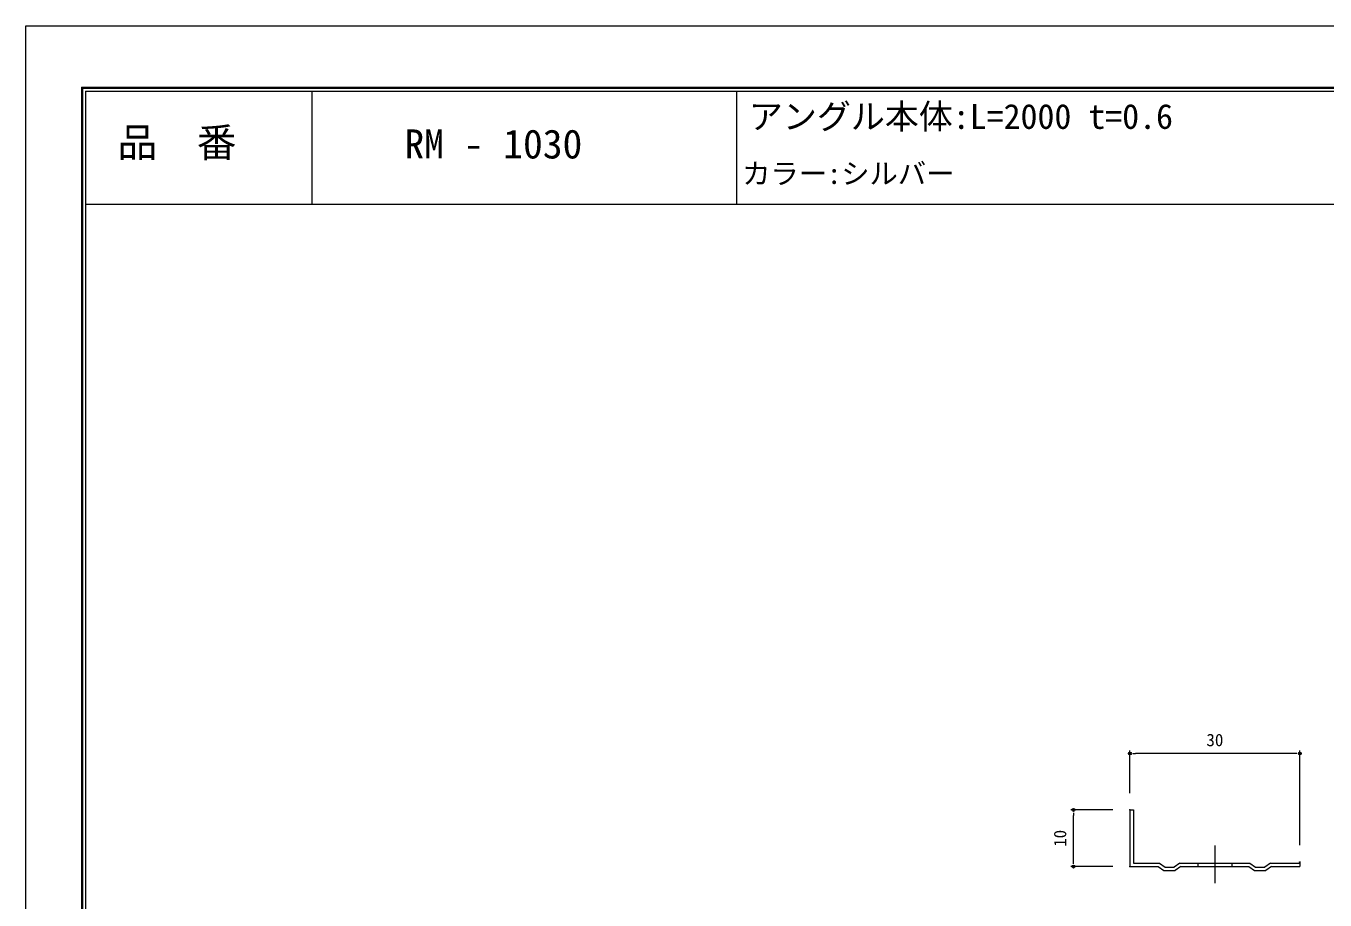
# Model space of a CAD drawing. Units: millimetres, scale not verified. Extents: x -210 to 210, y -148 to 148.
# Drawn here: x -210 to 19.4, y -5.9 to 148.5 of the extents above; entities that cross this region are included whole.
import ezdxf
from ezdxf.enums import TextEntityAlignment as Align

# ---------------------------------------------------------------- set-up
doc = ezdxf.new("R2010")
doc.units = ezdxf.units.MM
doc.header["$LTSCALE"] = 0.5
doc.header["$PDMODE"] = 32
doc.header["$PDSIZE"] = 0.1
doc.linetypes.add('USER1', pattern=[28.575, 19.05, -3.175, 3.175, -3.175])
for name, color, linetype, lineweight in [('0-0_0', 7, 'Continuous', 5), ('0-1_1-1図枠', 3, 'Continuous', 18), ('0-3_2-1寸法', 7, 'Continuous', 5), ('0-4_Defpoints', 7, 'Continuous', 5), ('0-6_5-1実寸型', 1, 'Continuous', 18), ('0-7_5-2実寸型2', 2, 'Continuous', 18), ('0-9_5-図補助', 6, 'USER1', 18)]:
    doc.layers.add(name, color=color, linetype=linetype, lineweight=lineweight)
doc.layers.add('0-2_1-2図名', color=7, linetype='Continuous')
doc.layers.add('0-5_1-4文字', color=7, linetype='Continuous')
doc.styles.add('ＭＳ ゴシック', font='')
doc.styles.get('ＭＳ ゴシック').set_extended_font_data('MS Gothic')

# ---------------------------------------------------------------- blocks, each defined once
blk = doc.blocks.new('_Dot')
at = {"layer": '0-0_0'}
for p, q in [((-0.5, 0), (-1, 0)), ((0.25, 0), (-0.25, 0))]:
    blk.add_line(p, q, dxfattribs=at)
blk.add_circle((0, 0), 0.25, dxfattribs=at)
blk = doc.blocks.new('D0')
at = {"layer": '0-3_2-1寸法'}
for p, q in [((195, 161.5), (195, 168.9847)), ((224, 168.4847), (196, 168.4847)), ((225, 152.3), (225, 168.9847))]:
    blk.add_line(p, q, dxfattribs=at)
at = {"layer": '0-4_Defpoints'}
for p in [(195, 168.4847), (195, 158.5), (225, 149.3)]:
    blk.add_point(p, dxfattribs=at)
at = {"layer": '0-3_2-1寸法', "rotation": 180}
blk.add_blockref('_Dot', (195, 168.4847), dxfattribs=at)
at = {"layer": '0-3_2-1寸法'}
blk.add_blockref('_Dot', (225, 168.4847), dxfattribs=at)
at = {"layer": '0-3_2-1寸法', "style": 'ＭＳ ゴシック'}
blk.add_text('30', height=2.199, dxfattribs=at).set_placement((208.5, 169.1097), align=Align.BOTTOM_LEFT)
blk = doc.blocks.new('D1')
at = {"layer": '0-3_2-1寸法'}
for p, q in [((192, 158.5), (184.5311, 158.5)), ((185.0311, 149.5), (185.0311, 157.5)), ((192, 148.5), (184.5311, 148.5))]:
    blk.add_line(p, q, dxfattribs=at)
at = {"layer": '0-4_Defpoints'}
for p in [(185.0311, 158.5), (195, 158.5), (195, 148.5)]:
    blk.add_point(p, dxfattribs=at)
at = {"layer": '0-3_2-1寸法'}
for p, rotation in [((185.0311, 158.5), 90), ((185.0311, 148.5), 270)]:
    blk.add_blockref('_Dot', p, dxfattribs=dict(at, rotation=rotation))
at = {"layer": '0-3_2-1寸法', "style": 'ＭＳ ゴシック'}
blk.add_text('10', height=2.199, rotation=90, dxfattribs=at).set_placement((184.4061, 152), align=Align.BOTTOM_LEFT)

msp = doc.modelspace()

# ---------------------------------------------------------------- linework, layer by layer
at = {"layer": '0-1_1-1図枠'}
for p, q in [((-200, 137.5), (-200, -137.5)), ((-200, 137.5), (200, 137.5)), ((-199.5, 137), (-199.5, -137)), ((-199.5, 137), (199.5, 137)), ((-159.5, 137), (-159.5, 117)), ((-84.5, 137), (-84.5, 117)), ((-199.5, 117), (199.5, 117))]:
    msp.add_line(p, q, dxfattribs=at)
at = {"layer": '0-4_Defpoints'}
for q in [(-200.2, -137.7), (200.2, 137.7), (-200.2, -137.7), (200.2, 137.7)]:
    msp.add_line((-200.2, 137.7), q, dxfattribs=at)
msp.add_lwpolyline([(-210, -148.5), (-210, 148.5), (210, 148.5), (210, -148.5)], close=True, dxfattribs=at)
at = {"layer": '0-6_5-1実寸型'}
for p, q in [((-15, 10), (-15, 0)), ((-15, 10), (-14.4, 10)), ((-15, 0), (-10, 0)), ((-10, 0), (-9, -0.7)), ((-6.1891, 0.6), (-7.1891, -0.1)), ((-6, 0), (-7, -0.7)), ((-6, 0), (6, 0)), ((6, 0), (7, -0.7)), ((9.8109, 0.6), (8.8109, -0.1)), ((10, 0), (9, -0.7)), ((9.8109, 0.6), (15, 0.6)), ((10, 0), (15, 0)), ((15, 0.6), (15, 0)), ((-9, -0.7), (-7, -0.7)), ((7, -0.7), (9, -0.7))]:
    msp.add_line(p, q, dxfattribs=at)
for points in [[(-14.4, 10), (-14.4, 0.6), (-9.8109, 0.6), (-8.8109, -0.1), (-7.1891, -0.1)], [(-6.1891, 0.6), (6.1891, 0.6), (7.1891, -0.1), (8.8109, -0.1)]]:
    msp.add_lwpolyline(points, dxfattribs=at)
at = {"layer": '0-7_5-2実寸型2'}
for p, q in [((-3, 0.6), (-3, 0)), ((3, 0.6), (3, 0))]:
    msp.add_line(p, q, dxfattribs=at)
at = {"layer": '0-9_5-図補助'}
msp.add_line((0, 3.7333), (0, -2.9333), dxfattribs=at)

# ---------------------------------------------------------------- block references
at = {"layer": '0-3_2-1寸法'}
for name in ['D0', 'D1']:
    msp.add_blockref(name, (-210, -148.5), dxfattribs=at)

# ---------------------------------------------------------------- texts
at = {"layer": '0-2_1-2図名', "style": 'ＭＳ ゴシック'}
for s, p in [('品\u3000番', (-193.8309, 123.8198)), ('RM - 1030', (-143.1532, 123.5533))]:
    msp.add_text(s, height=5.132, dxfattribs=at).set_placement(p, align=Align.BOTTOM_LEFT)
at = {"layer": '0-5_1-4文字', "style": 'ＭＳ ゴシック'}
for s, height, p in [('アングル本体:L=2000 t=0.6', 4.399, (-82.3028, 129)), ('カラー:シルバー', 3.666, (-83.5, 119.5))]:
    msp.add_text(s, height=height, dxfattribs=at).set_placement(p, align=Align.BOTTOM_LEFT)

doc.saveas('drawing.dxf')
